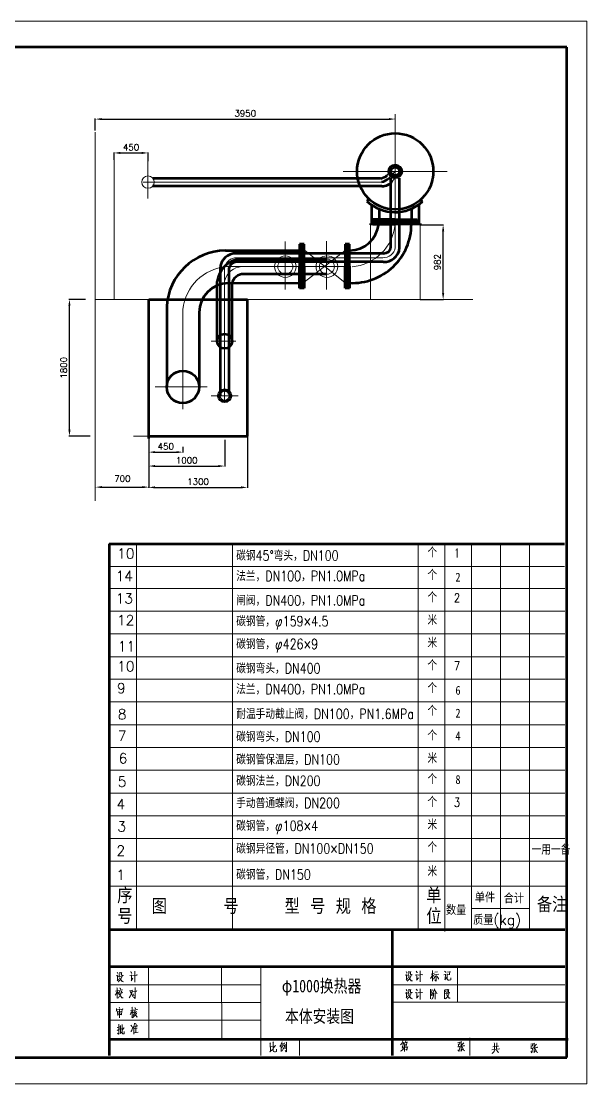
# Model space of a CAD drawing. Extents: x -13299 to -11289, y 2095 to 3220.
# Drawn here: x -12246.7 to -12023.3, y 2800.4 to 3220.4 of the extents above; entities that cross this region are included whole.
import ezdxf

# ---------------------------------------------------------------- set-up
doc = ezdxf.new("R2010")
doc.units = 0
doc.header["$LTSCALE"] = 10
doc.header["$MEASUREMENT"] = 0
doc.layers.get('0').update_dxf_attribs({"color": 4, "linetype": 'CONTINUOUS'})
doc.layers.get('Defpoints').update_dxf_attribs({"linetype": 'CONTINUOUS'})
for name, color, linetype, lineweight in [('1', 2, 'CONTINUOUS', 13), ('管道', 7, 'CONTINUOUS', 53), ('设备', 1, 'CONTINUOUS', 53)]:
    doc.layers.add(name, color=color, linetype=linetype, lineweight=lineweight)
doc.styles.add('HZTXT', font='txt', dxfattribs={"bigfont": 'HZTXT'})
doc.styles.add('ROMANT', font='romant', dxfattribs={"width": 0.7})
doc.styles.get("Standard").update_dxf_attribs({"font": 'romant.shx', "width": 0.85, "bigfont": 'hztxt1.shx'})
doc.styles.add('STYLE1', font='SIMFANG.TTF', dxfattribs={"width": 0.8})
doc.dimstyles.new('副本STANDARD', dxfattribs={"dimtxt": 2.5, "dimasz": 2.5, "dimexe": 0.18, "dimexo": 0.0625, "dimgap": 1, "dimtad": 1, "dimdec": 4, "dimzin": 0, "dimdsep": 46, "dimtxsty": 'HZTXT', "dimcen": 0.09, "dimclrt": 2, "dimadec": 0, "dimazin": 0, "dimtfac": 1, "dimtdec": 4, "dimtofl": 0, "dimtmove": 2, "dimatfit": 3, "dimfxl": 0, "dimtolj": 1, "dimtzin": 0, "dimarcsym": 0})

# ---------------------------------------------------------------- blocks, each defined once
blk = doc.blocks.new('*D80')
at = {"layer": '1', "color": 0, "lineweight": -2}
for p, q in [((-12210.02, 3165.6), (-12210.02, 3168.51)), ((-12207.52, 3168.33), (-12199.11, 3168.33)), ((-12196.61, 3165.15), (-12196.61, 3168.51))]:
    blk.add_line(p, q, dxfattribs=at)
at = {"layer": '1', "color": 0}
for points in [[(-12207.52, 3168.75), (-12207.52, 3167.92), (-12210.02, 3168.33)], [(-12199.11, 3168.75), (-12199.11, 3167.92), (-12196.61, 3168.33)]]:
    blk.add_solid(points, dxfattribs=at)
at = {"layer": 'Defpoints', "color": 0}
for p in [(-12196.61, 3168.33), (-12210.02, 3165.54), (-12196.61, 3165.09)]:
    blk.add_point(p, dxfattribs=at)
at = {"layer": '1', "color": 2, "insert": (-12203.32, 3170.58), "char_height": 2.5, "attachment_point": 5, "style": 'HZTXT'}
blk.add_mtext('\\A1;450', dxfattribs=at)
blk = doc.blocks.new('*D81')
at = {"layer": '1', "color": 0, "lineweight": -2}
for p, q in [((-12166.32, 3054.92), (-12166.32, 3044.38)), ((-12196.32, 3046.55), (-12196.32, 3044.38)), ((-12193.82, 3044.56), (-12168.82, 3044.56))]:
    blk.add_line(p, q, dxfattribs=at)
at = {"layer": '1', "color": 0}
for points in [[(-12193.82, 3044.98), (-12193.82, 3044.14), (-12196.32, 3044.56)], [(-12168.82, 3044.98), (-12168.82, 3044.14), (-12166.32, 3044.56)]]:
    blk.add_solid(points, dxfattribs=at)
at = {"layer": 'Defpoints', "color": 0}
for p in [(-12166.32, 3054.98), (-12196.32, 3046.61), (-12166.32, 3044.56)]:
    blk.add_point(p, dxfattribs=at)
at = {"layer": '1', "color": 2, "insert": (-12181.32, 3046.81), "char_height": 2.5, "attachment_point": 5, "style": 'HZTXT'}
blk.add_mtext('\\A1;1000', dxfattribs=at)
blk = doc.blocks.new('*D82')
at = {"layer": '1', "color": 0, "lineweight": -2}
for p, q in [((-12196.32, 3052.16), (-12196.32, 3049.88)), ((-12193.82, 3050.06), (-12185.32, 3050.06)), ((-12182.82, 3052.16), (-12182.82, 3049.88))]:
    blk.add_line(p, q, dxfattribs=at)
at = {"layer": '1', "color": 0}
for points in [[(-12193.82, 3050.48), (-12193.82, 3049.65), (-12196.32, 3050.06)], [(-12185.32, 3050.48), (-12185.32, 3049.65), (-12182.82, 3050.06)]]:
    blk.add_solid(points, dxfattribs=at)
at = {"layer": 'Defpoints', "color": 0}
for p in [(-12196.32, 3052.22), (-12182.82, 3052.22), (-12182.82, 3050.06)]:
    blk.add_point(p, dxfattribs=at)
at = {"layer": '1', "color": 2, "insert": (-12189.57, 3052.31), "char_height": 2.5, "attachment_point": 5, "style": 'HZTXT'}
blk.add_mtext('\\A1;450', dxfattribs=at)
blk = doc.blocks.new('*D83')
at = {"layer": '1', "color": 0, "lineweight": -2}
for p, q in [((-12221.27, 3110.42), (-12227.83, 3110.42)), ((-12227.65, 3058.9), (-12227.65, 3107.92)), ((-12219.51, 3056.4), (-12227.83, 3056.4))]:
    blk.add_line(p, q, dxfattribs=at)
at = {"layer": '1', "color": 0}
for points in [[(-12228.07, 3107.92), (-12227.23, 3107.92), (-12227.65, 3110.42)], [(-12228.07, 3058.9), (-12227.23, 3058.9), (-12227.65, 3056.4)]]:
    blk.add_solid(points, dxfattribs=at)
at = {"layer": 'Defpoints', "color": 0}
for p in [(-12227.65, 3110.42), (-12221.2, 3110.42), (-12219.44, 3056.4)]:
    blk.add_point(p, dxfattribs=at)
at = {"layer": '1', "color": 2, "insert": (-12229.9, 3083.41), "char_height": 2.5, "attachment_point": 5, "rotation": 90, "style": 'HZTXT'}
blk.add_mtext('\\A1;1800', dxfattribs=at)
blk = doc.blocks.new('*D85')
at = {"layer": '1', "color": 0, "lineweight": -2}
for p, q in [((-12217.44, 3177.25), (-12217.44, 3181.89)), ((-12214.94, 3181.71), (-12101.44, 3181.71)), ((-12098.94, 3181.77), (-12098.94, 3181.89))]:
    blk.add_line(p, q, dxfattribs=at)
at = {"layer": '1', "color": 0}
for points in [[(-12214.94, 3182.13), (-12214.94, 3181.3), (-12217.44, 3181.71)], [(-12101.44, 3182.13), (-12101.44, 3181.3), (-12098.94, 3181.71)]]:
    blk.add_solid(points, dxfattribs=at)
at = {"layer": 'Defpoints', "color": 0}
for p in [(-12098.94, 3181.71), (-12098.94, 3181.71), (-12217.44, 3177.19)]:
    blk.add_point(p, dxfattribs=at)
at = {"layer": '1', "color": 2, "insert": (-12158.19, 3183.96), "char_height": 2.5, "attachment_point": 5, "style": 'HZTXT'}
blk.add_mtext('\\A1;3950', dxfattribs=at)
blk = doc.blocks.new('*D194')
at = {"layer": '1', "color": 0, "lineweight": -2}
for p, q in [((-12196.32, 3055.42), (-12196.32, 3035.95)), ((-12157.33, 3056.33), (-12157.33, 3035.95)), ((-12193.82, 3036.13), (-12159.83, 3036.13))]:
    blk.add_line(p, q, dxfattribs=at)
at = {"layer": '1', "color": 0}
for points in [[(-12193.82, 3036.55), (-12193.82, 3035.71), (-12196.32, 3036.13)], [(-12159.83, 3036.55), (-12159.83, 3035.71), (-12157.33, 3036.13)]]:
    blk.add_solid(points, dxfattribs=at)
at = {"layer": 'Defpoints', "color": 0}
for p in [(-12196.32, 3055.48), (-12157.33, 3056.4), (-12157.33, 3036.13)]:
    blk.add_point(p, dxfattribs=at)
at = {"layer": '1', "color": 2, "insert": (-12176.83, 3038.38), "char_height": 2.5, "attachment_point": 5, "style": 'HZTXT'}
blk.add_mtext('\\A1;1300', dxfattribs=at)
blk = doc.blocks.new('*D195')
at = {"layer": '1', "color": 0, "lineweight": -2}
for p, q in [((-12217.32, 3036.29), (-12217.32, 3036.41)), ((-12214.82, 3036.23), (-12198.82, 3036.23)), ((-12196.32, 3036.14), (-12196.32, 3036.41))]:
    blk.add_line(p, q, dxfattribs=at)
at = {"layer": '1', "color": 0}
for points in [[(-12214.82, 3036.65), (-12214.82, 3035.82), (-12217.32, 3036.23)], [(-12198.82, 3036.65), (-12198.82, 3035.82), (-12196.32, 3036.23)]]:
    blk.add_solid(points, dxfattribs=at)
at = {"layer": 'Defpoints', "color": 0}
for p in [(-12217.32, 3036.23), (-12196.32, 3036.23), (-12196.32, 3036.08)]:
    blk.add_point(p, dxfattribs=at)
at = {"layer": '1', "color": 2, "insert": (-12206.74, 3039.62), "char_height": 2.5, "attachment_point": 5, "style": 'HZTXT'}
blk.add_mtext('\\A1;700', dxfattribs=at)
blk = doc.blocks.new('012254')
for points in [[(1.38, 4.84), (1.47, 4.61), (1.5, 1.95)], [(2.56, 4.96), (2.44, 2.03)], [(0.28, 1.8), (3.69, 2.15), (3.53, 2.19), (3.34, 2.11)], [(1.56, 1.56), (1.47, 1.29), (1.09, 0.7), (0.78, 0.39), (0.44, 0.04)], [(0.66, 3.12), (3.34, 3.4), (3.25, 3.44), (3.03, 3.4)], [(2.38, 1.56), (3.09, 0.74), (3.25, 0.43)]]:
    blk.add_lwpolyline(points)
at = {"style": 'ROMANT', "width": 0.7}
blk.add_attdef('012254', (0, 0), '', height=0.001, dxfattribs=at)
blk = doc.blocks.new('*D294')
at = {"layer": '1', "color": 0, "lineweight": -2}
for p, q in [((-12089.06, 3139.9), (-12079.82, 3139.9)), ((-12080, 3112.92), (-12080, 3137.4)), ((-12089.06, 3110.42), (-12079.82, 3110.42))]:
    blk.add_line(p, q, dxfattribs=at)
at = {"layer": '1', "color": 0}
for points in [[(-12080.41, 3137.4), (-12079.58, 3137.4), (-12080, 3139.9)], [(-12080.41, 3112.92), (-12079.58, 3112.92), (-12080, 3110.42)]]:
    blk.add_solid(points, dxfattribs=at)
at = {"layer": 'Defpoints', "color": 0}
for p in [(-12089.12, 3139.9), (-12080, 3139.9), (-12089.12, 3110.42)]:
    blk.add_point(p, dxfattribs=at)
at = {"layer": '1', "color": 2, "insert": (-12082.25, 3125.16), "char_height": 2.5, "attachment_point": 5, "rotation": 90, "style": 'HZTXT'}
blk.add_mtext('\\A1;982', dxfattribs=at)

msp = doc.modelspace()

# ---------------------------------------------------------------- linework, layer by layer
at = {"layer": '1'}
for p, q in [((-12617.26187, 3220.39324), (-12023.26187, 3220.39324)), ((-12023.26187, 3220.39324), (-12023.26187, 2800.39324)), ((-12098.93731, 3130.92882), (-12098.93731, 3183.71432)), ((-12217.43731, 3030.84574), (-12217.43731, 3176.54546)), ((-12196.61346, 3167.7323), (-12196.61346, 3150.26292)), ((-12210.02216, 3110.41889), (-12210.02216, 3165.60133)), ((-12078.37828, 3161.06122), (-12119.54656, 3161.06122)), ((-12100.13363, 3162.26316), (-12102.10344, 3159.52374)), ((-12098.92331, 3161.00911), (-12101.46823, 3158.30731)), ((-12097.83283, 3159.80501), (-12100.03152, 3157.34206)), ((-12198.49941, 3156.8151), (-12104.30711, 3156.8151)), ((-12108.67098, 3139.89055), (-12089.12244, 3139.89762)), ((-12108.67098, 3139.89055), (-12108.67098, 3110.41386)), ((-12089.12244, 3139.89762), (-12089.12244, 3110.41889)), ((-12142.46184, 3133.36806), (-12142.46184, 3114.29115)), ((-12126.03473, 3133.46092), (-12126.03473, 3114.29115)), ((-12108.67098, 3134.25932), (-12108.67098, 3134.74929)), ((-12134.93731, 3129.97016), (-12118.73731, 3116.94239)), ((-12134.93731, 3117.19045), (-12118.73731, 3129.72239)), ((-12161.63893, 3126.91095), (-12103.88353, 3126.91095)), ((-12166.32292, 3070.19148), (-12166.32292, 3123.05477)), ((-12165.75542, 3123.386), (-12118.66032, 3123.386)), ((-12196.32292, 3110.41889), (-12217.43731, 3110.41889)), ((-12157.32942, 3110.41889), (-12068.26669, 3110.41889)), ((-12182.83824, 3106.36269), (-12182.82292, 3069.52071)), ((-12171.63242, 3093.90847), (-12161.94328, 3093.90847)), ((-12193.78403, 3075.83705), (-12173.18607, 3075.83705)), ((-12171.61867, 3072.34878), (-12161.03265, 3072.34878)), ((-12182.82292, 3069.52071), (-12182.82292, 3067.07637)), ((-12202.3105, 3056.39705), (-12188.61126, 3056.39705)), ((-12201.16191, 3013.78049), (-12201.16191, 2861.2997)), ((-12163.16516, 3013.78049), (-12163.16516, 2861.04847)), ((-12089.86084, 3013.78049), (-12089.86084, 2861.04847)), ((-12079.3709, 3013.78049), (-12079.3709, 2860.54124)), ((-12068.75938, 3013.78049), (-12068.75938, 2861.04847)), ((-12057.30588, 3013.78049), (-12057.30588, 2860.79485)), ((-12045.82793, 3013.78049), (-12045.82793, 2861.30208)), ((-12211.96129, 3004.91514), (-12032.05172, 3004.91514)), ((-12031.96071, 2996.18444), (-12211.96071, 2996.18444)), ((-12031.96071, 2987.18444), (-12211.96071, 2987.18444)), ((-12031.96071, 2978.18444), (-12211.96071, 2978.18444)), ((-12211.93211, 2969.18444), (-12032.02255, 2969.18444)), ((-12031.93157, 2960.31909), (-12211.93157, 2960.31909)), ((-12031.93157, 2951.31909), (-12211.93157, 2951.31909)), ((-12031.93157, 2942.31909), (-12211.93157, 2942.31909)), ((-12031.93157, 2933.31909), (-12211.93157, 2933.31909)), ((-12031.93157, 2924.31909), (-12211.93157, 2924.31909)), ((-12031.93157, 2915.31909), (-12211.93157, 2915.31909)), ((-12031.93157, 2906.31909), (-12211.93157, 2906.31909)), ((-12031.93157, 2897.31909), (-12211.93157, 2897.31909)), ((-12031.93157, 2888.31909), (-12211.93157, 2888.31909)), ((-12212.41102, 2878.54778), (-12030.91224, 2878.54778)), ((-12068.76006, 2869.67132), (-12045.91803, 2869.67132)), ((-12196.38941, 2846.53185), (-12196.34853, 2817.95231)), ((-12167.59525, 2846.53185), (-12167.46977, 2817.85549)), ((-12151.9663, 2811.53185), (-12151.9663, 2846.53185)), ((-12074.34691, 2846.74067), (-12074.34691, 2832.65356)), ((-12211.9509, 2839.53185), (-12151.9509, 2839.53185)), ((-12031.9509, 2839.5076), (-12100.14938, 2839.5076)), ((-12211.9509, 2832.53185), (-12151.9509, 2832.53185)), ((-12100.14938, 2832.65356), (-12031.9509, 2832.65356)), ((-12211.9509, 2825.53185), (-12151.9509, 2825.53185)), ((-12069.45225, 2818.53185), (-12069.45225, 2811.53185)), ((-12136.72883, 2818.00498), (-12136.72883, 2811.53185)), ((-12023.26187, 2800.39324), (-12617.26187, 2800.39324))]:
    msp.add_line(p, q, dxfattribs=at)
for points in [[(-12208.8109, 2844.45685), (-12208.4809, 2843.9756), (-12208.4259, 2843.76935)], [(-12207.7384, 2844.5256), (-12207.7109, 2844.21622), (-12207.7109, 2843.87247), (-12207.7659, 2843.5631), (-12207.8484, 2843.25372), (-12207.9584, 2843.04747), (-12208.0684, 2842.8756), (-12208.2059, 2842.70372)], [(-12207.6834, 2844.2506), (-12206.9409, 2844.31935), (-12206.9959, 2844.42247), (-12207.0784, 2844.14747), (-12207.0784, 2843.90685), (-12207.0784, 2843.7006), (-12207.0784, 2843.45997), (-12207.0509, 2843.35685), (-12206.9959, 2843.25372), (-12206.8859, 2843.21935), (-12206.7484, 2843.18497), (-12206.5559, 2843.18497), (-12206.4459, 2843.21935), (-12206.3634, 2843.2881)], [(-12203.43479, 2844.73321), (-12203.21479, 2844.38946), (-12203.10479, 2844.21759), (-12203.04979, 2844.01134)], [(-12201.86729, 2844.83634), (-12201.83979, 2844.59571), (-12201.83979, 2840.57384), (-12201.86729, 2840.84884), (-12201.83979, 2841.19259)], [(-12095.03747, 2843.32059), (-12094.29497, 2843.45809), (-12094.40497, 2843.59559), (-12094.43247, 2843.32059), (-12094.45997, 2841.49871), (-12094.59747, 2841.36121), (-12094.01997, 2842.08309)], [(-12094.62497, 2844.76434), (-12094.29497, 2844.28309), (-12094.23997, 2844.07684)], [(-12093.55247, 2844.83309), (-12093.52497, 2844.52371), (-12093.52497, 2844.17996), (-12093.57997, 2843.87059), (-12093.66247, 2843.56121), (-12093.77247, 2843.35496), (-12093.88247, 2843.18309), (-12094.01997, 2843.01121)], [(-12093.49747, 2844.55809), (-12092.75497, 2844.62684), (-12092.80997, 2844.72996), (-12092.89247, 2844.45496), (-12092.89247, 2844.21434), (-12092.89247, 2844.00809), (-12092.89247, 2843.76746), (-12092.86497, 2843.66434), (-12092.80997, 2843.56121), (-12092.69997, 2843.52684), (-12092.56247, 2843.49246), (-12092.36997, 2843.49246), (-12092.25997, 2843.52684), (-12092.17747, 2843.59559)], [(-12091.04997, 2843.35496), (-12090.27997, 2843.49246), (-12090.33497, 2843.56121), (-12090.38997, 2841.42996), (-12090.49997, 2841.29246), (-12089.75747, 2842.25496)], [(-12090.63747, 2844.90184), (-12090.41747, 2844.55809), (-12090.30747, 2844.38621), (-12090.25247, 2844.17996)], [(-12089.92247, 2843.35496), (-12088.13497, 2843.52684), (-12088.24497, 2843.56121), (-12088.46497, 2843.49246)], [(-12089.06997, 2845.00496), (-12089.04247, 2844.76434), (-12089.04247, 2840.74246), (-12089.06997, 2841.01746), (-12089.04247, 2841.36121)], [(-12084.14704, 2843.6942), (-12084.28454, 2843.2817), (-12084.50454, 2842.80045), (-12084.75204, 2842.35358), (-12084.97204, 2842.00983)], [(-12084.77954, 2843.72858), (-12083.59704, 2843.93483)], [(-12084.14704, 2845.2067), (-12084.17454, 2841.59733), (-12084.22954, 2840.9442), (-12084.25704, 2841.28795), (-12084.20204, 2841.66608)], [(-12083.54204, 2843.4192), (-12081.75454, 2843.65983)], [(-12082.82704, 2843.4192), (-12082.74454, 2843.21295), (-12082.74454, 2841.4942), (-12082.77204, 2841.11608), (-12082.79954, 2840.97858), (-12083.32204, 2841.52858), (-12082.79954, 2841.04733)], [(-12083.29454, 2844.45045), (-12082.19454, 2844.6567)], [(-12079.71954, 2843.4192), (-12079.00454, 2843.59108), (-12079.11454, 2843.6942), (-12079.16954, 2841.70045), (-12079.27954, 2841.4942), (-12078.61954, 2842.4567)], [(-12079.41704, 2844.89733), (-12079.08704, 2844.62233), (-12079.00454, 2844.48483), (-12079.00454, 2844.31295), (-12079.03204, 2844.55358)], [(-12078.48204, 2844.48483), (-12077.21704, 2844.6567), (-12077.29954, 2844.75983), (-12077.46454, 2843.52233), (-12077.29954, 2843.52233), (-12078.37204, 2843.4192)], [(-12078.42704, 2843.79733), (-12078.37204, 2843.2817), (-12078.37204, 2842.11295), (-12078.34454, 2841.73483), (-12078.28954, 2841.56295), (-12078.20704, 2841.45983), (-12078.06954, 2841.39108), (-12077.84954, 2841.3567), (-12077.60204, 2841.32233), (-12076.91454, 2841.42545), (-12076.96954, 2842.3192), (-12076.96954, 2841.42545)], [(-12209.2234, 2843.0131), (-12208.4809, 2843.1506), (-12208.5909, 2843.2881), (-12208.6184, 2843.0131), (-12208.6459, 2841.19122), (-12208.7834, 2841.05372), (-12208.2059, 2841.7756)], [(-12207.8484, 2842.6006), (-12206.7759, 2842.77247), (-12206.8584, 2842.8756), (-12206.9684, 2842.6006), (-12207.1059, 2842.25685), (-12207.2434, 2841.98185), (-12207.3809, 2841.74122), (-12207.6009, 2841.43185), (-12207.8484, 2841.15685), (-12208.0959, 2840.91622), (-12208.2884, 2840.74435), (-12208.4534, 2840.64122)], [(-12207.8759, 2842.29122), (-12207.8209, 2842.29122), (-12206.8034, 2840.77872), (-12206.2809, 2840.74435), (-12206.8034, 2840.84747), (-12206.9409, 2840.98497)], [(-12203.84729, 2843.18634), (-12203.07729, 2843.32384), (-12203.13229, 2843.39259), (-12203.18729, 2841.26134), (-12203.29729, 2841.12384), (-12202.55479, 2842.08634)], [(-12202.71979, 2843.18634), (-12200.93229, 2843.35821), (-12201.04229, 2843.39259), (-12201.26229, 2843.32384)], [(-12093.66247, 2842.90809), (-12092.58997, 2843.07996), (-12092.67247, 2843.18309), (-12092.78247, 2842.90809), (-12092.91997, 2842.56434), (-12093.05747, 2842.28934), (-12093.19497, 2842.04871), (-12093.41497, 2841.73934), (-12093.66247, 2841.46434), (-12093.90997, 2841.22371), (-12094.10247, 2841.05184), (-12094.26747, 2840.94871)], [(-12093.68997, 2842.59871), (-12093.63497, 2842.59871), (-12092.61747, 2841.08621), (-12092.09497, 2841.05184), (-12092.61747, 2841.15496), (-12092.75497, 2841.29246)], [(-12084.09204, 2843.35045), (-12083.67954, 2842.90358)], [(-12083.18454, 2842.8692), (-12083.21204, 2842.7317), (-12083.78954, 2841.70045)], [(-12082.38704, 2842.7317), (-12081.89204, 2842.0442), (-12081.80954, 2841.7692), (-12082.00204, 2842.21608)], [(-12208.78512, 2836.98948), (-12208.95012, 2836.50823), (-12209.14262, 2836.09573), (-12209.33512, 2835.71761), (-12209.55512, 2835.37386)], [(-12208.40012, 2837.23011), (-12209.44512, 2836.98948)], [(-12208.86762, 2838.36448), (-12208.73012, 2838.15823), (-12208.78512, 2838.22698), (-12208.78512, 2834.17073), (-12208.84012, 2834.41136), (-12208.78512, 2834.75511)], [(-12208.75762, 2836.81761), (-12208.37262, 2836.37073)], [(-12207.30012, 2836.50823), (-12207.27262, 2836.23323), (-12207.43762, 2835.75198), (-12207.60262, 2835.37386), (-12207.79512, 2835.06448), (-12207.96012, 2834.82386), (-12208.12512, 2834.58323), (-12208.31762, 2834.37698), (-12208.56512, 2834.17073)], [(-12207.79512, 2837.02386), (-12207.82262, 2836.74886), (-12208.09762, 2836.26761), (-12208.29012, 2835.92386), (-12208.40012, 2835.78636)], [(-12208.15262, 2837.26448), (-12206.75012, 2837.50511), (-12206.86012, 2837.53948), (-12206.99762, 2837.47073)], [(-12208.04262, 2836.02698), (-12207.96012, 2835.95823), (-12206.99762, 2834.37698), (-12206.47512, 2834.34261), (-12206.97012, 2834.44573), (-12207.10762, 2834.58323)], [(-12207.74012, 2838.36448), (-12207.57512, 2838.05511), (-12207.52012, 2837.84886), (-12207.52012, 2837.64261)], [(-12207.27262, 2837.02386), (-12206.94262, 2836.64573), (-12206.86012, 2836.47386), (-12206.75012, 2836.26761)], [(-12203.94216, 2837.09261), (-12202.73216, 2837.29886), (-12202.81466, 2837.40198), (-12202.89716, 2836.98948), (-12203.00716, 2836.57698), (-12203.11716, 2836.13011), (-12203.33716, 2835.58011), (-12203.58466, 2835.13323), (-12203.61216, 2835.06448), (-12203.83216, 2834.75511), (-12204.10716, 2834.41136)], [(-12203.66716, 2836.85198), (-12202.92466, 2835.51136), (-12202.78716, 2835.13323), (-12202.75966, 2834.89261)], [(-12202.67716, 2836.71448), (-12202.59466, 2836.68011), (-12200.99966, 2837.02386), (-12201.10966, 2837.05823), (-12201.21966, 2836.98948)], [(-12202.48466, 2835.94435), (-12202.23716, 2835.42873), (-12202.20966, 2835.1881)], [(-12201.74216, 2838.39886), (-12201.68716, 2838.02073), (-12201.68716, 2835.47698), (-12201.68716, 2835.40823), (-12201.65966, 2834.54886), (-12201.68716, 2834.20511), (-12201.71466, 2834.13636), (-12202.31966, 2834.68636), (-12201.71466, 2834.20511)], [(-12095.03747, 2836.26343), (-12094.29497, 2836.40093), (-12094.40497, 2836.53843), (-12094.43247, 2836.26343), (-12094.45997, 2834.44156), (-12094.59747, 2834.30406), (-12094.01997, 2835.02593)], [(-12094.62497, 2837.70718), (-12094.29497, 2837.22593), (-12094.23997, 2837.01968)], [(-12093.66247, 2835.85093), (-12092.58997, 2836.02281), (-12092.67247, 2836.12593), (-12092.78247, 2835.85093), (-12092.91997, 2835.50718), (-12093.05747, 2835.23218), (-12093.19497, 2834.99156), (-12093.41497, 2834.68218), (-12093.66247, 2834.40718), (-12093.90997, 2834.16656), (-12094.10247, 2833.99468), (-12094.26747, 2833.89156)], [(-12093.55247, 2837.77593), (-12093.52497, 2837.46656), (-12093.52497, 2837.12281), (-12093.57997, 2836.81343), (-12093.66247, 2836.50406), (-12093.77247, 2836.29781), (-12093.88247, 2836.12593), (-12094.01997, 2835.95406)], [(-12093.68997, 2835.54156), (-12093.63497, 2835.54156), (-12092.61747, 2834.02906), (-12092.09497, 2833.99468), (-12092.61747, 2834.09781), (-12092.75497, 2834.23531)], [(-12093.49747, 2837.50093), (-12092.75497, 2837.56968), (-12092.80997, 2837.67281), (-12092.89247, 2837.39781), (-12092.89247, 2837.15718), (-12092.89247, 2836.95093), (-12092.89247, 2836.71031), (-12092.86497, 2836.60718), (-12092.80997, 2836.50406), (-12092.69997, 2836.46968), (-12092.56247, 2836.43531), (-12092.36997, 2836.43531), (-12092.25997, 2836.46968), (-12092.17747, 2836.53843)], [(-12091.04997, 2836.29781), (-12090.27997, 2836.43531), (-12090.33497, 2836.50406), (-12090.38997, 2834.37281), (-12090.49997, 2834.23531), (-12089.75747, 2835.19781)], [(-12090.63747, 2837.84468), (-12090.41747, 2837.50093), (-12090.30747, 2837.32906), (-12090.25247, 2837.12281)], [(-12089.92247, 2836.29781), (-12088.13497, 2836.46968), (-12088.24497, 2836.50406), (-12088.46497, 2836.43531)], [(-12089.06997, 2837.94781), (-12089.04247, 2837.70718), (-12089.04247, 2833.68531), (-12089.06997, 2833.96031), (-12089.04247, 2834.30406)], [(-12084.99463, 2837.80597), (-12084.93963, 2837.42785), (-12084.93963, 2833.9216), (-12084.99463, 2834.16222), (-12084.96713, 2834.4716)], [(-12084.91213, 2837.42785), (-12084.16963, 2837.4966), (-12084.25213, 2837.56535), (-12084.60963, 2836.70597), (-12084.60963, 2836.63722), (-12084.55463, 2836.5341), (-12084.47213, 2836.3966), (-12084.41713, 2836.2591), (-12084.36213, 2836.1216), (-12084.33463, 2835.91535), (-12084.33463, 2835.74347), (-12084.36213, 2835.5716), (-12084.38963, 2835.4341), (-12084.44463, 2835.33097), (-12084.74713, 2835.67472)], [(-12083.75713, 2836.32785), (-12083.70213, 2836.1216), (-12083.75713, 2836.05285), (-12083.75713, 2835.77785), (-12083.78463, 2835.36535), (-12083.83963, 2835.09035), (-12083.89463, 2834.81535), (-12083.97713, 2834.57472), (-12084.11463, 2834.36847), (-12084.25213, 2834.1966), (-12084.38963, 2834.02472), (-12084.55463, 2833.85285)], [(-12083.39963, 2837.97785), (-12083.39963, 2837.80597), (-12083.48213, 2837.56535), (-12083.61963, 2837.2216), (-12083.75713, 2836.91222), (-12083.89463, 2836.63722), (-12084.03213, 2836.3966), (-12084.19713, 2836.15597)], [(-12083.45463, 2837.53097), (-12082.62963, 2836.15597), (-12082.29963, 2836.08722), (-12082.62963, 2836.22472), (-12082.82213, 2836.46535)], [(-12083.20713, 2836.36222), (-12083.15213, 2836.2591), (-12083.17963, 2836.22472), (-12083.15213, 2833.7841), (-12083.17963, 2834.0591), (-12083.15213, 2834.36847)], [(-12079.52213, 2837.56535), (-12079.49463, 2837.25597), (-12079.49463, 2833.99035), (-12079.49463, 2834.26535), (-12079.49463, 2834.54035)], [(-12078.86213, 2837.66847), (-12079.13713, 2837.42785), (-12079.46713, 2837.25597)], [(-12079.46713, 2836.70597), (-12078.88963, 2836.84347)], [(-12078.88963, 2836.19035), (-12079.46713, 2836.01847)], [(-12078.50463, 2835.91535), (-12078.47713, 2835.91535), (-12077.59713, 2836.01847), (-12077.65213, 2836.1216), (-12077.78963, 2835.74347), (-12077.87213, 2835.50285), (-12077.95463, 2835.2966), (-12078.06463, 2835.09035), (-12078.20213, 2834.8841), (-12078.36713, 2834.67785), (-12078.50463, 2834.54035), (-12078.66963, 2834.40285), (-12078.86213, 2834.23097), (-12078.99963, 2834.12785), (-12079.13713, 2834.02472)], [(-12078.44963, 2837.73722), (-12078.39463, 2837.42785), (-12078.42213, 2836.9466), (-12078.44963, 2836.63722), (-12078.50463, 2836.43097), (-12078.55963, 2836.2591), (-12078.64213, 2836.15597), (-12078.72463, 2836.01847)], [(-12078.55963, 2835.64035), (-12078.47713, 2835.53722), (-12077.62463, 2834.23097), (-12077.21213, 2834.23097), (-12077.59713, 2834.26535), (-12077.73463, 2834.40285)], [(-12078.39463, 2837.46222), (-12077.70713, 2837.59972), (-12077.76213, 2837.6341), (-12077.84463, 2837.42785), (-12077.87213, 2837.15285), (-12077.87213, 2836.77472), (-12077.84463, 2836.60285), (-12077.81713, 2836.49972), (-12077.73463, 2836.46535), (-12077.62463, 2836.3966), (-12077.29463, 2836.46535)], [(-12209.0034, 2830.1131), (-12209.0034, 2829.80372), (-12209.0584, 2829.5631), (-12209.1134, 2829.32247), (-12209.1684, 2829.1506)], [(-12209.0034, 2829.73497), (-12206.5284, 2829.94122), (-12206.5834, 2830.04435), (-12206.9134, 2829.49435)], [(-12208.7559, 2829.18497), (-12208.7009, 2828.8756), (-12208.5909, 2827.3631), (-12208.6184, 2827.6381), (-12207.2434, 2827.7756), (-12207.4084, 2827.80997), (-12207.7109, 2827.74122)], [(-12207.2434, 2827.7756), (-12207.1334, 2827.60372), (-12206.9684, 2829.25372), (-12206.9134, 2829.11622), (-12208.6459, 2828.8756)], [(-12208.3709, 2828.3256), (-12207.3809, 2828.4631)], [(-12208.0134, 2830.69747), (-12207.8484, 2830.35372), (-12207.7934, 2830.1131)], [(-12207.9034, 2829.63185), (-12207.8484, 2829.5631), (-12207.8759, 2826.43497), (-12207.9309, 2826.74435), (-12207.8759, 2827.12247)], [(-12202.89088, 2829.21935), (-12203.13838, 2828.66935), (-12203.33088, 2828.25685), (-12203.49588, 2827.94747), (-12203.71588, 2827.6381)], [(-12202.50588, 2829.45997), (-12203.57838, 2829.25372)], [(-12203.00088, 2830.6631), (-12202.89088, 2830.49122), (-12202.91838, 2830.5256), (-12202.91838, 2826.46935), (-12202.94588, 2826.77872), (-12202.91838, 2827.12247)], [(-12202.89088, 2828.97872), (-12202.53338, 2828.56622)], [(-12201.07588, 2828.4631), (-12201.15838, 2828.22247), (-12201.48838, 2827.67247), (-12201.81838, 2827.32872), (-12202.17588, 2826.9506), (-12202.47838, 2826.6756), (-12202.72588, 2826.46935)], [(-12201.26838, 2829.1506), (-12201.29588, 2828.97872), (-12201.62588, 2828.4631), (-12201.65338, 2828.42872), (-12201.90088, 2828.08497), (-12202.17588, 2827.74122), (-12202.47838, 2827.43185)], [(-12202.28588, 2829.49435), (-12200.74588, 2829.76935), (-12200.85588, 2829.80372), (-12201.07588, 2829.7006)], [(-12201.73588, 2829.52872), (-12201.76338, 2829.32247), (-12202.23088, 2828.49747), (-12202.28588, 2828.4631), (-12201.43338, 2828.70372)], [(-12201.81838, 2830.59435), (-12201.62588, 2830.2506), (-12201.59838, 2830.1131), (-12201.62588, 2830.00997)], [(-12201.59838, 2827.53497), (-12201.04838, 2826.9506), (-12200.93838, 2826.6756), (-12201.10338, 2827.01935)], [(-12208.77866, 2822.6006), (-12208.72366, 2822.6006), (-12207.76116, 2822.84122)], [(-12208.17366, 2824.00997), (-12208.14616, 2823.73497), (-12208.20116, 2820.15997), (-12208.22866, 2820.02247), (-12208.61366, 2820.4006), (-12208.22866, 2820.09122)], [(-12207.51366, 2823.4256), (-12207.45866, 2823.25372), (-12207.48616, 2820.4006), (-12207.59616, 2820.29747), (-12207.04616, 2820.84747)], [(-12206.82616, 2823.8381), (-12206.77116, 2823.63185), (-12206.82616, 2821.0881), (-12206.79866, 2820.77872), (-12206.79866, 2820.57247), (-12206.77116, 2820.4006), (-12206.71616, 2820.2631), (-12206.63366, 2820.15997), (-12206.57866, 2820.1256), (-12206.46866, 2820.09122), (-12206.35866, 2820.09122), (-12206.08366, 2820.09122), (-12206.00116, 2820.15997), (-12205.97366, 2820.19435), (-12206.05616, 2821.0881), (-12206.00116, 2820.15997), (-12206.05616, 2820.1256)], [(-12206.11116, 2822.63497), (-12206.19366, 2822.39435), (-12206.79866, 2821.6381)], [(-12203.38866, 2821.3631), (-12203.38866, 2821.3631), (-12203.14116, 2821.05372), (-12202.59116, 2822.90997)], [(-12203.33366, 2823.59747), (-12203.11366, 2823.2881), (-12202.97616, 2822.90997)], [(-12201.90366, 2824.35372), (-12201.90366, 2824.18185), (-12202.12366, 2823.45997), (-12202.34366, 2822.90997), (-12202.59116, 2822.35997)], [(-12202.17866, 2823.11622), (-12202.15116, 2820.77872), (-12202.17866, 2820.33185), (-12202.20616, 2819.9881), (-12202.20616, 2820.29747)], [(-12202.01366, 2823.0131), (-12200.69366, 2823.25372), (-12200.74866, 2823.2881), (-12200.99616, 2823.21935), (-12201.40866, 2823.11622), (-12201.40866, 2820.64122)], [(-12201.90366, 2822.25685), (-12200.83116, 2822.42872)], [(-12201.51866, 2824.31935), (-12201.29866, 2823.76935), (-12201.29866, 2823.63185), (-12201.27116, 2823.45997)], [(-12208.75116, 2821.5006), (-12207.76116, 2822.15372)], [(-12207.04616, 2822.08497), (-12207.45866, 2821.9131)], [(-12201.95866, 2820.57247), (-12200.55616, 2820.74435)], [(-12148.42685, 2816.54866), (-12148.15185, 2816.34241), (-12148.31685, 2816.41116), (-12148.26185, 2813.11116), (-12148.42685, 2812.97366), (-12147.38185, 2813.90178)], [(-12148.12435, 2814.93303), (-12147.51935, 2815.13928)], [(-12147.29935, 2816.92678), (-12147.07935, 2816.68616), (-12147.16185, 2816.75491), (-12147.16185, 2816.03303), (-12147.16185, 2815.31116), (-12147.16185, 2814.65803), (-12147.16185, 2814.17678), (-12147.16185, 2814.14241), (-12147.16185, 2814.00491), (-12147.13435, 2813.35178), (-12147.05185, 2813.17991), (-12146.94185, 2813.07678), (-12146.69435, 2813.00803), (-12146.19935, 2813.04241), (-12145.84185, 2813.14553), (-12145.81435, 2813.17991), (-12145.86935, 2814.07366)], [(-12147.16185, 2814.48616), (-12146.36435, 2815.37991), (-12146.22685, 2815.68928)], [(-12143.64185, 2816.92678), (-12143.66935, 2816.75491), (-12143.99935, 2815.99866), (-12144.27435, 2815.55178), (-12144.49435, 2815.13928)], [(-12143.94435, 2815.99866), (-12143.97185, 2813.07678), (-12143.99935, 2813.28303), (-12143.99935, 2813.31741), (-12143.97185, 2813.62678)], [(-12143.17435, 2816.13616), (-12143.14685, 2816.06741), (-12143.28435, 2815.58616), (-12143.42185, 2815.13928), (-12143.55935, 2814.82991), (-12143.66935, 2814.58928)], [(-12143.17435, 2815.48303), (-12142.62435, 2815.58616), (-12142.67935, 2815.68928), (-12142.73435, 2815.31116), (-12142.84435, 2814.96741), (-12142.89935, 2814.69241), (-12143.00935, 2814.41741), (-12143.14685, 2814.17678), (-12143.28435, 2813.90178), (-12143.42185, 2813.69553), (-12143.55935, 2813.45491), (-12143.66935, 2813.35178)], [(-12143.61435, 2816.23928), (-12143.55935, 2816.20491), (-12143.50435, 2816.20491), (-12142.54185, 2816.41116), (-12142.62435, 2816.41116), (-12142.76185, 2816.34241)], [(-12141.96435, 2816.89241), (-12141.85435, 2816.75491), (-12141.90935, 2816.72053), (-12141.88185, 2813.31741), (-12141.88185, 2813.28303), (-12141.90935, 2813.07678), (-12141.96435, 2813.00803), (-12142.40435, 2813.52366), (-12141.96435, 2813.04241), (-12141.90935, 2813.17991)], [(-12142.37685, 2815.96428), (-12142.32185, 2815.89553), (-12142.37685, 2815.86116), (-12142.37685, 2814.21116), (-12142.40435, 2814.38303), (-12142.37685, 2814.58928)], [(-12095.28081, 2814.73819), (-12095.47331, 2814.36007), (-12095.77581, 2814.01632), (-12096.13331, 2813.70694), (-12096.40831, 2813.50069), (-12096.62831, 2813.36319), (-12096.82081, 2813.29444)], [(-12095.88581, 2817.45382), (-12095.91331, 2817.24757), (-12096.18831, 2816.66319), (-12096.38081, 2816.31944), (-12096.54581, 2816.07882), (-12096.79331, 2815.76944)], [(-12096.35508, 2816.50351), (-12095.39258, 2816.70976), (-12095.47508, 2816.74414), (-12095.64008, 2816.67539)], [(-12096.10581, 2815.80382), (-12094.45581, 2816.04444), (-12094.51081, 2816.07882), (-12094.56581, 2815.39132), (-12094.48331, 2815.39132), (-12096.10581, 2815.18507), (-12096.13331, 2815.35694), (-12096.10581, 2815.18507), (-12096.10581, 2814.60069), (-12096.16081, 2814.49757), (-12096.18831, 2814.56632), (-12094.89581, 2814.80694), (-12094.01581, 2814.91007), (-12094.09831, 2815.01319), (-12094.18081, 2814.60069), (-12094.23581, 2814.11944), (-12094.31831, 2813.81007), (-12094.40081, 2813.60382), (-12094.75831, 2814.05069), (-12094.37331, 2813.70694)], [(-12095.91331, 2816.62882), (-12095.66581, 2816.28507), (-12095.63831, 2816.14757)], [(-12095.28081, 2815.87257), (-12095.25331, 2813.46632), (-12095.22581, 2813.08819), (-12095.28081, 2813.26007), (-12095.25331, 2813.56944)], [(-12094.70331, 2817.41944), (-12094.73081, 2817.28194), (-12094.95081, 2816.69757), (-12095.11581, 2816.42257), (-12095.25331, 2816.18194)], [(-12095.11758, 2816.53789), (-12094.07258, 2816.81289), (-12094.18258, 2816.81289), (-12094.37508, 2816.74414)], [(-12094.73081, 2816.73194), (-12094.37331, 2816.45694), (-12094.31831, 2816.28507)], [(-12074.19115, 2816.70459), (-12073.22865, 2816.80772), (-12073.31115, 2816.91084), (-12073.50365, 2815.98272), (-12073.39365, 2815.98272), (-12073.97115, 2815.87959), (-12073.99865, 2816.12022), (-12073.97115, 2815.81084), (-12074.02615, 2814.88272), (-12074.08115, 2814.98584), (-12073.36615, 2815.08897), (-12073.42115, 2815.22647), (-12073.44865, 2814.98584), (-12073.58615, 2813.95459), (-12073.66865, 2813.64522), (-12073.72365, 2813.43897), (-12073.77865, 2813.30147), (-12074.13615, 2813.78272), (-12073.77865, 2813.37022), (-12073.72365, 2813.43897)], [(-12073.22865, 2815.19209), (-12071.52365, 2815.43272), (-12071.66115, 2815.46709), (-12071.88115, 2815.39834)], [(-12072.87115, 2817.08272), (-12072.76115, 2816.94522), (-12072.81615, 2816.97959), (-12072.89865, 2813.47334), (-12072.95365, 2813.33584), (-12072.34865, 2814.02334)], [(-12071.84118, 2816.58768), (-12071.89618, 2816.48455), (-12072.83118, 2815.4533)], [(-12072.59615, 2815.26084), (-12071.82615, 2813.50772), (-12071.38615, 2813.43897), (-12071.82615, 2813.54209), (-12071.93615, 2813.74834)], [(-12045.38784, 2816.05374), (-12044.42534, 2816.15687), (-12044.50784, 2816.25999), (-12044.70034, 2815.33187), (-12044.59034, 2815.33187), (-12045.16784, 2815.22874), (-12045.19534, 2815.46937), (-12045.16784, 2815.15999), (-12045.22284, 2814.23187), (-12045.27784, 2814.33499), (-12044.56284, 2814.43812), (-12044.61784, 2814.57562), (-12044.64534, 2814.33499), (-12044.78284, 2813.30374), (-12044.86534, 2812.99437), (-12044.92034, 2812.78812), (-12044.97534, 2812.65062), (-12045.33284, 2813.13187), (-12044.97534, 2812.71937), (-12044.92034, 2812.78812)], [(-12044.42534, 2814.54124), (-12042.72034, 2814.78187), (-12042.85784, 2814.81624), (-12043.07784, 2814.74749)], [(-12044.06784, 2816.43187), (-12043.95784, 2816.29437), (-12044.01284, 2816.32874), (-12044.09534, 2812.82249), (-12044.15034, 2812.68499), (-12043.54534, 2813.37249)], [(-12043.05034, 2816.08812), (-12043.10534, 2815.98499), (-12044.04034, 2814.95374)], [(-12043.79284, 2814.60999), (-12043.02284, 2812.85687), (-12042.58284, 2812.78812), (-12043.02284, 2812.89124), (-12043.13284, 2813.09749)]]:
    msp.add_lwpolyline(points, dxfattribs=at)
for centre, radius in [((-12196.61346, 3156.8151), 2.44289), ((-12142.34118, 3123.386), 4.25926), ((-12142.34118, 3123.386), 2.97547), ((-12125.91406, 3123.386), 4.28624), ((-12125.91406, 3123.386), 2.97547), ((-12166.32292, 3072.34878), 1.74814)]:
    msp.add_circle(centre, radius, dxfattribs=at)
for centre, radius, start, end in [((-12117.6446, 3142.04034), 18.80282, 274.9962427, 354.2222394), ((-12103.58785, 3131.60043), 4.69879, 266.3921776, 351.7824846), ((-12161.60431, 3122.09605), 4.81502, 89.5880552, 168.5151247), ((-12164.00482, 3104.54636), 18.9208, 95.3087446, 174.0936244), ((-12159.193, 3116.0057), 7.39102, 93.0864986, 164.5751161)]:
    msp.add_arc(centre, radius, start, end, dxfattribs=at)
at = {"layer": '管道'}
for p, q in [((-12100.60965, 3131.11743), (-12100.62134, 3158.49151)), ((-12104.20856, 3155.13724), (-12194.83791, 3155.13724)), ((-12104.71062, 3158.28914), (-12194.6654, 3158.28914)), ((-12097.20961, 3130.79506), (-12097.21025, 3158.37574)), ((-12105.32731, 3145.99067), (-12105.32731, 3141.9782)), ((-12092.5464, 3146.07758), (-12092.5464, 3141.9782)), ((-12107.71826, 3141.9782), (-12107.71826, 3140.1782)), ((-12099.00328, 3141.9782), (-12107.71826, 3141.9782)), ((-12099.00328, 3141.9782), (-12090.2883, 3141.9782)), ((-12090.2883, 3141.9782), (-12090.2883, 3140.1782)), ((-12107.71826, 3141.0782), (-12099.00328, 3141.0782)), ((-12107.71826, 3140.1782), (-12099.00328, 3140.1782)), ((-12090.2883, 3141.0782), (-12099.00328, 3141.0782)), ((-12090.2883, 3140.1782), (-12099.00328, 3140.1782)), ((-12166.01743, 3129.72122), (-12136.73731, 3129.72239)), ((-12134.93731, 3132.28966), (-12136.73731, 3132.28966)), ((-12136.73731, 3132.28966), (-12136.73731, 3123.57468)), ((-12135.83731, 3132.28966), (-12135.83731, 3123.57468)), ((-12134.93731, 3123.57468), (-12134.93731, 3132.28966)), ((-12118.73731, 3132.28966), (-12118.73731, 3123.57468)), ((-12116.93731, 3132.28966), (-12118.73731, 3132.28966)), ((-12117.83731, 3132.28966), (-12117.83731, 3123.57468)), ((-12116.93731, 3123.57468), (-12116.93731, 3132.28966)), ((-12103.6133, 3128.63982), (-12161.69637, 3128.6392)), ((-12103.66215, 3125.24077), (-12161.69637, 3125.24077)), ((-12160.18569, 3126.39198), (-12125.92255, 3126.39198)), ((-12168.10892, 3122.62915), (-12168.07106, 3072.34878)), ((-12164.70987, 3122.71121), (-12164.70987, 3073.02262)), ((-12136.73731, 3114.8597), (-12136.73731, 3123.57468)), ((-12135.83731, 3114.8597), (-12135.83731, 3123.57468)), ((-12134.93731, 3123.57468), (-12134.93731, 3114.8597)), ((-12118.73731, 3114.8597), (-12118.73731, 3123.57468)), ((-12117.83731, 3114.8597), (-12117.83731, 3123.57468)), ((-12116.93731, 3123.57468), (-12116.93731, 3114.8597)), ((-12169.24524, 3093.90847), (-12169.24524, 3117.48693)), ((-12164.82518, 3116.91845), (-12136.73731, 3116.94298)), ((-12163.40061, 3093.90847), (-12163.36669, 3116.7141)), ((-12126.03473, 3120.41298), (-12158.86687, 3120.41298)), ((-12134.93731, 3114.8597), (-12136.73731, 3114.8597)), ((-12116.93731, 3114.8597), (-12118.73731, 3114.8597)), ((-12196.32292, 3055.4152), (-12196.32292, 3110.41889)), ((-12196.32292, 3110.41889), (-12157.32942, 3110.41889)), ((-12157.32942, 3056.33455), (-12157.32942, 3110.41889)), ((-12189.2165, 3107.47734), (-12189.2165, 3075.83705)), ((-12176.43574, 3105.30845), (-12176.43288, 3075.83705)), ((-12196.32292, 3056.39705), (-12157.32942, 3056.39705))]:
    msp.add_line(p, q, dxfattribs=at)
for centre, radius in [((-12098.93731, 3161.06122), 2.56972), ((-12098.93731, 3161.06122), 1.68403), ((-12166.32292, 3093.90847), 2.92231), ((-12182.82469, 3075.83705), 6.39181), ((-12166.32292, 3072.34878), 2.44289)]:
    msp.add_circle(centre, radius, dxfattribs=at)
for centre, radius, start, end in [((-12105.54063, 3163.3153), 5.11764, 280.1429533, 312.1935545), ((-12105.33771, 3162.42501), 5.65953, 280.8668646, 313.3171211), ((-12104.12392, 3160.14718), 4.98419, 269.0269139, 325.7501775), ((-12115.83701, 3140.20748), 23.2911, 267.292271, 359.8523519), ((-12117.2379, 3141.63356), 11.91497, 271.445648, 352.8350882), ((-12165.91503, 3106.39484), 23.3266, 90.2515234, 177.3401728), ((-12103.50699, 3131.57398), 2.93309, 267.2476301, 351.1708363), ((-12103.29535, 3131.3463), 6.11061, 266.6931274, 354.8294735), ((-12159.29956, 3116.42939), 10.00192, 95.0828015, 173.9210194), ((-12161.85602, 3122.41615), 6.2251, 88.5303839, 178.0391662), ((-12161.55824, 3122.01642), 3.22731, 92.4529874, 167.567752), ((-12164.52458, 3105.00727), 11.91497, 91.445648, 178.5515684), ((-12159.06008, 3116.06149), 4.35578, 87.4577255, 171.3831632)]:
    msp.add_arc(centre, radius, start, end, dxfattribs=at)
at = {"layer": '设备'}
for p, q in [((-12031.06994, 3210.21248), (-12592.71302, 3210.21248)), ((-12031.06994, 2810.72142), (-12031.06994, 3210.21248)), ((-12109.37682, 3150.2475), (-12110.1231, 3149.26749)), ((-12108.32014, 3147.81576), (-12108.32014, 3140.38052)), ((-12089.55447, 3148.0803), (-12089.55447, 3140.38052)), ((-12088.19501, 3149.05072), (-12088.7763, 3149.94439)), ((-12089.12244, 3140.38052), (-12108.67098, 3140.38052)), ((-12108.67098, 3140.38052), (-12108.67098, 3139.89055)), ((-12089.12244, 3140.38052), (-12089.12244, 3139.89762)), ((-12211.96129, 3013.78049), (-12032.05172, 3013.78049)), ((-12211.96129, 3013.78049), (-12211.96071, 2861.30208)), ((-12211.9509, 2861.34781), (-12031.9509, 2861.34781)), ((-12211.9509, 2861.34781), (-12211.9509, 2811.53185)), ((-12101.9509, 2846.74067), (-12031.9509, 2846.74067)), ((-12211.9509, 2818.00498), (-12030.58495, 2818.00498)), ((-12592.71302, 2810.72142), (-12031.06994, 2810.72142))]:
    msp.add_line(p, q, dxfattribs=at)
for points in [[(-12100.14938, 2861.34781), (-12100.14938, 2811.53185)], [(-12211.9509, 2846.78865), (-12101.9509, 2846.78865)]]:
    msp.add_lwpolyline(points, dxfattribs=at)
msp.add_circle((-12098.93731, 3161.06122), 15.06088, dxfattribs=at)
msp.add_arc((-12099.03918, 3161.28544), 16.34884, 227.3152479, 311.6895036, dxfattribs=at)

# ---------------------------------------------------------------- block references
at = {"layer": '1', "xscale": 0.8800000000010186, "yscale": 0.8800000000001091, "zscale": 0.8800000000000001}
msp.add_blockref('012254', (-12061.00929, 2812.26099), dxfattribs=at).add_auto_attribs({'012254': '102518'})

# ---------------------------------------------------------------- texts
at = {"layer": '1', "style": 'HZTXT'}
for s, p in [('10', (-12208.79421, 3007.97498)), ('14', (-12209.39535, 2999.10963)), ('13', (-12209.39535, 2990.24428)), ('12', (-12208.86271, 2981.61505)), ('11', (-12208.56294, 2971.31084)), ('10', (-12208.79421, 2963.37893)), ('9', (-12208.86271, 2954.7497)), ('8', (-12208.56294, 2944.44549)), ('7', (-12208.56294, 2935.90314)), ('6', (-12208.20807, 2927.03721)), ('5', (-12208.56294, 2917.81664)), ('4', (-12209.10119, 2908.9507)), ('3', (-12208.74631, 2900.08476)), ('2', (-12209.10119, 2890.50955)), ('1', (-12209.10119, 2880.97441)), ('单件', (-12067.46978, 2872.06841)), ('合计', (-12056.04644, 2871.71377)), ('数量', (-12078.86327, 2867.10348)), ('质量(kg)', (-12068.14506, 2863.20247))]:
    msp.add_text(s, height=4, dxfattribs=at).set_placement(p)
at = {"layer": '1', "width": 0.8}
for s, height, p in [('碳钢45°弯头，DN100', 4, (-12161.77523, 3007.18319)), ('个', 4, (-12086.21332, 3008.44733)), ('1', 3.5, (-12075.72338, 3008.44733)), ('法兰，DN100，PN1.0MPa', 4, (-12161.77523, 2999.08915)), ('个', 4, (-12086.21332, 2999.58198)), ('个', 4, (-12086.21332, 2990.71663)), ('闸阀，DN400，PN1.0MPa', 4, (-12161.77523, 2989.45249)), ('2', 3.5, (-12075.72338, 2990.71663)), ('碳钢管，φ159×4.5', 4, (-12161.77523, 2981.22381)), ('米', 4, (-12086.21332, 2981.71663)), ('碳钢管，φ426×9', 4, (-12161.77523, 2972.22381)), ('米', 4, (-12086.21332, 2972.71663)), ('碳钢弯头，DN400', 4, (-12161.77523, 2962.58715)), ('个', 4, (-12086.21332, 2963.85128)), ('7', 3.5, (-12075.72338, 2963.85128)), ('法兰，DN400，PN1.0MPa', 4, (-12161.77523, 2954.35846)), ('个', 4, (-12086.21332, 2954.85128)), ('耐温手动截止阀，DN100，PN1.6MPa', 4, (-12161.77523, 2944.58715)), ('个', 4, (-12086.21332, 2945.85128)), ('碳钢弯头，DN100', 4, (-12161.77523, 2935.58715)), ('个', 4, (-12086.21332, 2936.07997)), ('碳钢管保温层，DN100', 4, (-12161.77523, 2926.58715)), ('米', 4, (-12086.21332, 2927.07997)), ('个', 4, (-12086.21332, 2918.85128)), ('碳钢法兰，DN200', 4, (-12161.77523, 2918.16066)), ('手动普通蝶阀，DN200', 4, (-12161.77523, 2909.35846)), ('个', 4, (-12086.21332, 2909.85128)), ('3', 3.5, (-12075.72338, 2909.85128)), ('碳钢管，φ108×4', 4, (-12161.77523, 2900.35846)), ('米', 4, (-12086.21332, 2900.85128)), ('碳钢异径管，DN100×DN150', 4, (-12161.77523, 2891.35846)), ('个', 4, (-12086.21332, 2891.85128)), ('一用一备', 4, (-12045.06916, 2890.95122)), ('碳钢管，DN150', 4, (-12161.77523, 2881.09115)), ('米', 4, (-12086.21332, 2882.39643))]:
    msp.add_text(s, height=height, dxfattribs=at).set_placement(p)
at = {"layer": '1'}
for s, p in [('序', (-12208.74631, 2871.71377)), ('单', (-12086.6368, 2871.71377)), ('图     号', (-12195.13587, 2867.45812)), ('型 号 规 格', (-12142.65864, 2867.45812)), ('备注', (-12042.93917, 2868.1674)), ('号', (-12208.74631, 2863.55711)), ('位', (-12086.6368, 2863.55711))]:
    msp.add_text(s, height=6, dxfattribs=at).set_placement(p)
at = {"layer": '1', "style": 'STYLE1', "width": 0.8}
for s, p in [('φ1000换热器', (-12143.74054, 2836.54613)), ('本体安装图', (-12142.50758, 2824.55497))]:
    msp.add_text(s, height=5, dxfattribs=at).set_placement(p)
at = {"layer": '1', "char_height": 3.5, "width": 4.2482117, "attachment_point": 1}
for s, insert in [('{\\fFangSong_GB2312|b0|i0|c134|p49;2}', (-12075.14201, 3002.39144)), ('{\\fFangSong_GB2312|b0|i0|c134|p49;6}', (-12075.14201, 2957.66074)), ('{\\fFangSong_GB2312|b0|i0|c134|p49;2}', (-12075.14201, 2948.66074)), ('{\\fFangSong_GB2312|b0|i0|c134|p49;4}', (-12075.14201, 2939.66074)), ('{\\fFangSong_GB2312|b0|i0|c134|p49;8}', (-12075.14201, 2922.38669))]:
    msp.add_mtext(s, dxfattribs=dict(at, insert=insert))

# ---------------------------------------------------------------- dimensions: what is measured, and where the dimension line sits
at = {"layer": '1'}
for base, p1, p2, text, picture, middle in [((-12098.93731, 3181.71173), (-12217.43731, 3177.18613), (-12098.93731, 3181.71173), '3950', '*D85', (-12158.18731, 3183.96173)), ((-12196.61346, 3168.33398), (-12210.02216, 3165.53883), (-12196.61346, 3165.08905), '450', '*D80', (-12203.31781, 3170.58398)), ((-12157.32942, 3036.13127), (-12196.32292, 3055.4777), (-12157.32942, 3056.39705), '1300', '*D194', (-12176.82617, 3038.38127)), ((-12166.32292, 3044.56116), (-12196.32292, 3046.60781), (-12166.32292, 3054.97823), '1000', '*D81', (-12181.32292, 3046.81116)), ((-12182.82292, 3050.06425), (-12196.32292, 3052.21854), (-12182.82292, 3052.21854), '450', '*D82', (-12189.57292, 3052.31425))]:
    dim = msp.add_linear_dim(base=base, p1=p1, p2=p2, text=text, dimstyle='副本STANDARD', dxfattribs=at)
    dim.commit()
    dim.dimension.update_dxf_attribs({"geometry": picture, "text_midpoint": middle})
for base, p1, p2, text, picture, middle in [((-12079.99716, 3139.89762), (-12089.12244, 3110.41889), (-12089.12244, 3139.89762), '982', '*D294', (-12082.24716, 3125.15825)), ((-12227.65152, 3110.41889), (-12219.44483, 3056.39705), (-12221.20307, 3110.41889), '1800', '*D83', (-12229.90152, 3083.40797))]:
    dim = msp.add_linear_dim(base=base, p1=p1, p2=p2, angle=90, text=text, dimstyle='副本STANDARD', dxfattribs=at)
    dim.commit()
    dim.dimension.update_dxf_attribs({"geometry": picture, "text_midpoint": middle})
dim = msp.add_linear_dim(base=(-12196.32292, 3036.23197), p1=(-12217.31942, 3036.23197), p2=(-12196.32292, 3036.07771), text='700', dimstyle='副本STANDARD', dxfattribs=at)
dim.commit()
dim.dimension.update_dxf_attribs({"geometry": '*D195', "text_midpoint": (-12206.73834, 3039.62447), "dimtype": 160})

doc.saveas('drawing.dxf')
